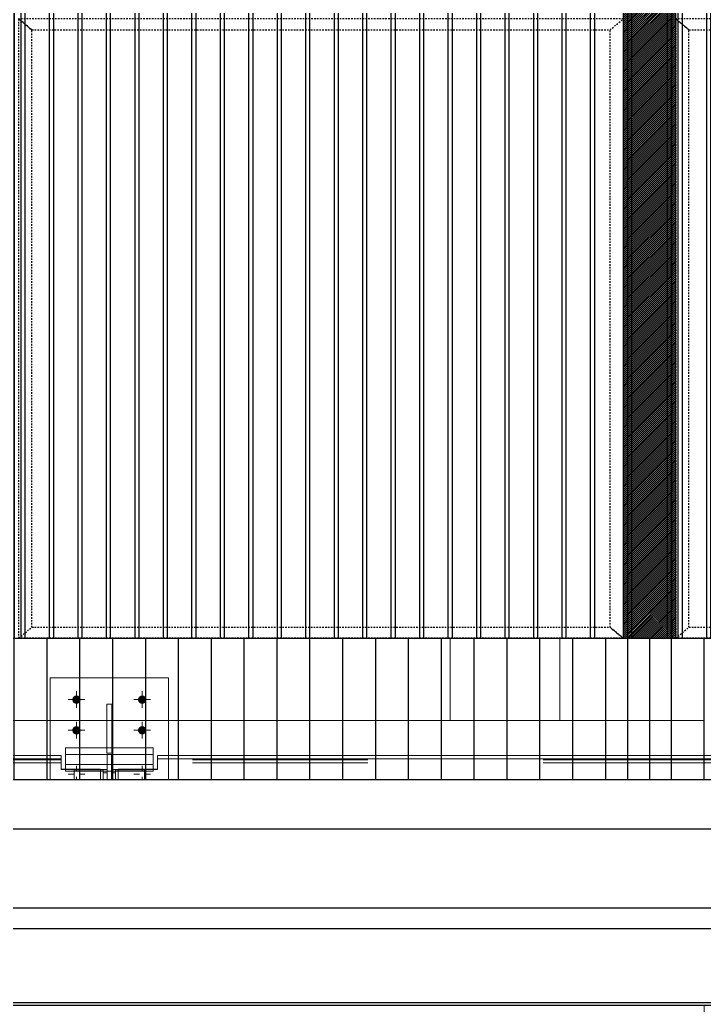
# Model space of a CAD drawing. Header units: millimetres. Extents: x 652937 to 1670132, y 1473552 to 2851037.
# Drawn here: x 820023 to 821586, y 1517620 to 1519870 of the extents above; entities that cross this region are included whole.
import ezdxf
from ezdxf.xclip import XClip

# ---------------------------------------------------------------- set-up
doc = ezdxf.new("R2010")
doc.units = ezdxf.units.MM
doc.header["$XCLIPFRAME"] = 0
for name, pattern in [('TA_GL_005.00000', [13.75, 5, -1.25, 1.25, -1.25, 5]), ('TA_HL_001.00000', [6.5, 3.55, -2.95]), ('XKITLINE00', [0]), ('XKITLINE02', [4, 2, -2])]:
    doc.linetypes.add(name, pattern=pattern)
doc.layers.add('000 - 0_HIDE_OBJ_FRAMING_DEF_SUB', color=1, linetype='Continuous', plot=False)
for name, color, linetype in [('000 - 0_SYM_DWG_GRIDLINE_MAIN_COLOR_251', 251, 'Continuous'), ('010 - ASPG_EXTR_MAIN_COLOR_2', 2, 'Continuous'), ('010 - ASPG_EXTR_WIPEOUT_', 250, 'Continuous'), ('010 - ASPG_FRAMING_MAIN_COLOR_1', 3, 'Continuous'), ('010 - ASPG_FRAMING_SUB_COLOR_2', 1, 'Continuous'), ('010 - ASPG_FRAMING_SUB_COLOR_3', 251, 'Continuous')]:
    doc.layers.add(name, color=color, linetype=linetype)
doc.layers.add('000_AREA_ASPG_AREA_HATCH_', color=7, linetype='Continuous', true_color=0xff8700, plot=False)
doc.layers.add('000_AREA_ASPG_AREA_MAIN_COLOR_1', color=7, linetype='Continuous', true_color=0xff8700, plot=False)
for name, color, linetype, lineweight in [('A-230-M_FLOOR', 2, 'Continuous', 25), ('A-CANOPY', 1, 'Continuous', 25), ('Bolt', 7, 'Continuous', 0), ('Part', 2, 'Continuous', 0)]:
    doc.layers.add(name, color=color, linetype=linetype, lineweight=lineweight)
doc.styles.add('TA', font='', dxfattribs={"height": 4.5})
doc.styles.get('TA').set_extended_font_data('Cordia New')

# ---------------------------------------------------------------- blocks, each defined once
blk = doc.blocks.new('*U6164')
at = {"layer": '000 - 0_SYM_DWG_GRIDLINE_MAIN_COLOR_251', "linetype": 'ByBlock', "ltscale": 5}
blk.add_line((200, 0), (-30071, 0), dxfattribs=at)
at = {"style": 'TA', "flags": 1}
blk.add_attdef('LOCATION', (6, -6), '', height=4.5, rotation=270, dxfattribs=at)
blk = doc.blocks.new('W-1-PP18-ST_ENT3_REV02_20260413-044638_PP18_ENT3_ELE2-DIMS-2')
at = {"color": 6, "linetype": 'TA_GL_005.00000', "rotation": 180}
for p in [(-7244, 107800), (-7244, 107400)]:
    blk.add_blockref('*U6164', p, dxfattribs=at)
blk = doc.blocks.new('GM_Louver Grill Vertical Z1 - Z Profile-V141-ENT 3 ELE-4 Sheet')
at = {"layer": '000 - 0_HIDE_OBJ_FRAMING_DEF_SUB'}
blk.add_line((187463.5, 105550), (187463.5, 114870), dxfattribs=at)
blk = doc.blocks.new('E4')
at = {"layer": '000 - 0_HIDE_OBJ_FRAMING_DEF_SUB'}
for points in [[(-1566166.2, 114870), (-1564666.2, 114870), (-1564666.2, 105550), (-1566166.2, 105550)], [(-1563166.2, 114870), (-1564666.2, 114870), (-1564666.2, 105550), (-1563166.2, 105550)], [(-1566116.2, 114820), (-1564716.2, 114820), (-1564716.2, 105600), (-1566116.2, 105600)], [(-1564616.2, 114820), (-1563216.2, 114820), (-1563216.2, 105600), (-1564616.2, 105600)]]:
    blk.add_lwpolyline(points, close=True, dxfattribs=at)
at = {"layer": '000 - 0_HIDE_OBJ_FRAMING_DEF_SUB', "color": 8}
for p in [(-1753504.7, 0), (-1753429.7, 0), (-1753354.7, 0), (-1753279.7, 0), (-1753204.7, 0), (-1753129.7, 0), (-1753054.7, 0), (-1752979.7, 0), (-1752904.7, 0), (-1752829.7, 0), (-1752754.7, 0), (-1752679.7, 0), (-1752604.7, 0), (-1752529.7, 0), (-1752454.7, 0), (-1752379.7, 0), (-1752304.7, 0), (-1752229.7, 0), (-1752004.7, 0)]:
    blk.add_blockref('GM_Louver Grill Vertical Z1 - Z Profile-V141-ENT 3 ELE-4 Sheet', p, dxfattribs=at)
blk = doc.blocks.new('W-1-PP18-ST_ENT3_REV02_20260413-214324_PP18_ENT3_SE_ELE4-1')
at = {"layer": 'A-230-M_FLOOR', "color": 4, "lineweight": 9}
blk.add_lwpolyline([(-1085, 102450), (-1085, 114420), (-835, 114420), (-835, 102450)], dxfattribs=at)
at = {"layer": 'A-230-M_FLOOR', "lineweight": 9}
for points in [[(-1085, 107800), (-3835, 107800)], [(-1085, 107400), (-3835, 107400)], [(-3835, 106200), (-1085, 106200)]]:
    blk.add_lwpolyline(points, dxfattribs=at)
blk.add_blockref('E4', (1563456.2, 0))
blk = doc.blocks.new('*A40064530')
at = {"layer": 'Part', "linetype": 'XKITLINE02', "lineweight": 0}
for p, q in [((4.127009, -86.420099), (4.127009, -99.520099)), ((4.127093, -86.420099), (4.127093, -99.520099)), ((4.127101, -86.420099), (4.127101, -99.520099)), ((4.362009, -86.420099), (4.362009, -99.520099)), ((4.362093, -86.420099), (4.362093, -99.520099)), ((4.392009, -86.420099), (4.392009, -99.520099)), ((4.392093, -86.420099), (4.392093, -99.520099)), ((4.627009, -99.520099), (4.627009, -86.420099)), ((4.627101, -86.420099), (4.627101, -99.520099)), ((4.127001, -97.720099), (4.127001, -99.520099)), ((4.627001, -97.720099), (4.627001, -99.520099)), ((4.627093, -97.720099), (4.627093, -99.520099)), ((4.627101, -99.520099), (4.127001, -99.520099))]:
    blk.add_line(p, q, dxfattribs=at)
at = {"layer": 'Part', "linetype": 'XKITLINE00', "lineweight": 0}
for p, q in [((4.127001, -94.325099), (4.127001, -97.720099)), ((4.627001, -94.295099), (4.627001, -97.720099)), ((4.627093, -94.295099), (4.627093, -97.720099))]:
    blk.add_line(p, q, dxfattribs=at)
blk = doc.blocks.new('*A41034627')
at = {"layer": 'Bolt', "linetype": 'XKITLINE02', "lineweight": 0}
for p, q in [((3.942029, -99.620099), (3.942029, -99.570099)), ((3.977051, -99.620099), (3.977051, -99.570099)), ((4.012073, -99.620099), (4.012073, -99.570099)), ((4.742029, -99.620099), (4.742029, -99.570099)), ((4.777051, -99.620099), (4.777051, -99.570099)), ((4.812073, -99.620099), (4.812073, -99.570099))]:
    blk.add_line(p, q, dxfattribs=at)
blk = doc.blocks.new('*A41084632')
at = {"layer": 'Part', "linetype": 'XKITLINE00', "lineweight": 0}
for p, q in [((-7.618317, -106.119092), (-7.618391, -106.155229)), ((-1.218392, -106.155229), (-7.618391, -106.155229)), ((-7.618391, -106.155229), (-7.618389, -106.279648)), ((-1.218317, -106.119092), (-7.618317, -106.119092)), ((-1.218392, -106.155229), (-1.218317, -106.119092)), ((-1.218389, -106.279648), (-1.218392, -106.155229)), ((-1.218316, -106.155229), (-1.218316, -106.168859)), ((-7.668529, -106.276757), (-7.618383, -106.276757)), ((-7.668529, -106.279648), (-7.618389, -106.279648)), ((-1.218389, -106.279648), (-1.168529, -106.279648)), ((-1.218383, -106.276757), (-1.168529, -106.276757)), ((-8.068377, -106.881257), (-8.068377, -106.901739)), ((-8.068377, -106.901739), (-0.768359, -106.901739)), ((-0.768359, -106.881257), (-0.768359, -106.901739))]:
    blk.add_line(p, q, dxfattribs=at)
at = {"layer": 'Part', "linetype": 'XKITLINE02', "lineweight": 0}
for p, q in [((-7.618384, -106.202106), (-7.618316, -106.168859)), ((-7.618316, -106.168859), (-7.618317, -106.119092)), ((-1.218316, -106.168859), (-7.618316, -106.168859)), ((-1.218316, -106.168859), (-1.218385, -106.202106)), ((-1.218317, -106.119092), (-1.218316, -106.155229)), ((-8.068389, -106.279648), (-8.068383, -106.276757)), ((-8.068389, -106.279648), (-8.068377, -106.881257)), ((-8.068389, -106.279648), (-7.668529, -106.279648)), ((-8.068372, -106.849081), (-8.068383, -106.276757)), ((-8.068383, -106.276757), (-7.668529, -106.276757)), ((-7.618389, -106.279648), (-7.618383, -106.276757)), ((-1.218385, -106.202106), (-7.618384, -106.202106)), ((-7.618383, -106.276757), (-7.618384, -106.202106)), ((-1.218389, -106.279648), (-1.218383, -106.276757)), ((-1.218385, -106.202106), (-1.218383, -106.276757)), ((-1.168529, -106.276757), (-0.768365, -106.276757)), ((-1.168529, -106.279648), (-0.768371, -106.279648)), ((-0.768365, -106.276757), (-0.768371, -106.279648)), ((-0.768371, -106.279648), (-0.768359, -106.881257)), ((-0.768354, -106.849081), (-0.768365, -106.276757)), ((-8.068302, -106.865601), (-8.068377, -106.901739)), ((-8.068372, -106.849081), (-8.068303, -106.815834)), ((-8.068372, -106.849081), (-0.768354, -106.849081)), ((-8.068303, -106.815834), (-8.068302, -106.865601)), ((-8.068303, -106.815834), (-0.768285, -106.815834)), ((-8.068302, -106.865601), (-0.768284, -106.865601)), ((-0.768359, -106.901739), (-0.768284, -106.865601)), ((-0.768285, -106.815834), (-0.768354, -106.849081)), ((-0.768284, -106.865601), (-0.768285, -106.815834))]:
    blk.add_line(p, q, dxfattribs=at)
blk = doc.blocks.new('*A41364660')
at = {"layer": 'Part', "linetype": 'XKITLINE02', "lineweight": 0}
for p, q in [((4.472193, -99.720099), (4.472193, -101.220099)), ((15.072732, -99.720099), (4.472193, -99.720099)), ((15.072193, -101.220099), (15.072193, -99.720099)), ((4.472193, -101.220099), (15.072732, -101.220099))]:
    blk.add_line(p, q, dxfattribs=at)
blk = doc.blocks.new('*A41374661')
at = {"layer": 'Part', "linetype": 'XKITLINE02', "lineweight": 0}
for p, q in [((-7.622829, -99.720099), (-7.622829, -101.220099)), ((3.222733, -99.720099), (-7.622829, -99.720099)), ((3.222193, -101.220099), (3.222193, -99.720099)), ((-7.622829, -101.220099), (3.222733, -101.220099))]:
    blk.add_line(p, q, dxfattribs=at)
blk = doc.blocks.new('*A41464670')
at = {"layer": 'Part', "linetype": 'XKITLINE02', "lineweight": 0}
for p, q in [((4.472732, -99.720099), (3.222193, -99.720099)), ((3.222193, -99.720099), (3.222193, -105.720099)), ((4.472193, -99.720099), (4.472193, -105.720099)), ((3.222193, -105.720099), (4.472732, -105.720099))]:
    blk.add_line(p, q, dxfattribs=at)
blk = doc.blocks.new('*A41574681')
at = {"layer": 'Part', "linetype": 'XKITLINE00', "lineweight": 0}
for p, q in [((37.371892, -99.720099), (-7.628107, -99.720099)), ((-7.628107, -108.470099), (37.371892, -108.470099))]:
    blk.add_line(p, q, dxfattribs=at)
blk = doc.blocks.new('*A41584682')
at = {"layer": 'Part', "linetype": 'XKITLINE00', "lineweight": 0}
for p, q in [((-7.628107, -97.720099), (36.121892, -97.720099)), ((-7.628107, -99.720099), (36.121892, -99.720099))]:
    blk.add_line(p, q, dxfattribs=at)
blk = doc.blocks.new('*A41764700')
at = {"layer": 'Part', "linetype": 'XKITLINE00', "lineweight": 0}
for p, q in [((-1.168136, -106.031138), (-1.168529, -106.221992)), ((-1.168136, -106.031138), (-0.698257, -106.031138)), ((-0.638257, -106.031138), (-0.168136, -106.031138)), ((-0.168136, -106.031138), (-0.168529, -106.221972)), ((-0.168136, -106.031138), (-0.168136, -106.106491)), ((-0.168136, -106.106491), (-0.168529, -106.297326)), ((-1.168529, -106.221992), (-0.168529, -106.221972)), ((-1.168529, -106.297345), (-1.168529, -106.221992)), ((-0.168529, -106.297326), (-1.168529, -106.297345)), ((-0.168529, -106.221972), (-0.168529, -106.297326))]:
    blk.add_line(p, q, dxfattribs=at)
at = {"layer": 'Part', "linetype": 'XKITLINE02', "lineweight": 0}
for p, q in [((-1.168136, -106.106491), (-1.168136, -106.031138)), ((-0.698257, -106.031138), (-0.638257, -106.031138)), ((-1.168136, -106.106491), (-1.168529, -106.297345)), ((-0.168136, -106.106491), (-1.168136, -106.106491))]:
    blk.add_line(p, q, dxfattribs=at)
blk = doc.blocks.new('*A41774701')
at = {"layer": 'Part', "linetype": 'XKITLINE02', "lineweight": 0}
for p, q in [((-0.693136, -106.106494), (-0.693529, -106.297272)), ((-0.693136, -106.106494), (-0.693136, -107.520088)), ((-0.643136, -106.106494), (-0.693136, -106.106494)), ((-0.643136, -106.106494), (-0.643529, -106.297271)), ((-0.643136, -106.106494), (-0.643136, -106.913058)), ((-0.643529, -107.520088), (-0.643136, -107.520088)), ((-0.643529, -107.520088), (-0.643136, -107.520088))]:
    blk.add_line(p, q, dxfattribs=at)
at = {"layer": 'Part', "linetype": 'XKITLINE00', "lineweight": 0}
for p, q in [((-0.693529, -106.297272), (-0.643529, -106.297271)), ((-0.693529, -107.520088), (-0.693529, -106.297272)), ((-0.643529, -106.297271), (-0.643529, -107.520088)), ((-0.643136, -106.913058), (-0.643136, -107.520088)), ((-0.643529, -107.520088), (-0.693529, -107.520088))]:
    blk.add_line(p, q, dxfattribs=at)
blk = doc.blocks.new('*A41784702')
at = {"layer": 'Part', "linetype": 'XKITLINE00', "lineweight": 0}
for p, q in [((-1.168529, -107.570088), (-1.168529, -107.520088)), ((-0.168136, -107.520088), (-1.168529, -107.520088)), ((-0.168136, -107.520088), (-0.168529, -107.520088)), ((-0.168529, -107.520088), (-0.168529, -107.570088)), ((-0.168136, -107.570088), (-0.168136, -107.520088)), ((-0.168136, -107.570088), (-1.168529, -107.570088)), ((-0.168529, -107.570088), (-0.168136, -107.570088))]:
    blk.add_line(p, q, dxfattribs=at)
at = {"layer": 'Part', "linetype": 'XKITLINE02', "lineweight": 0}
for q in [(-1.168136, -107.520088), (-1.168529, -107.570088)]:
    blk.add_line((-1.168136, -107.570088), q, dxfattribs=at)
blk = doc.blocks.new('*A41794703')
at = {"layer": 'Part', "linetype": 'XKITLINE00', "lineweight": 0}
for p, q in [((-0.118317, -106.119092), (-0.118392, -106.155229)), ((6.281608, -106.155229), (-0.118392, -106.155229)), ((-0.118392, -106.155229), (-0.118389, -106.279648)), ((6.281683, -106.119092), (-0.118317, -106.119092)), ((6.281608, -106.155229), (6.281683, -106.119092)), ((6.281611, -106.279648), (6.281608, -106.155229)), ((6.281684, -106.155229), (6.281684, -106.168859)), ((-0.168529, -106.276757), (-0.118383, -106.276757)), ((-0.168529, -106.279648), (-0.118389, -106.279648)), ((6.281611, -106.279648), (6.331471, -106.279648)), ((6.281617, -106.276757), (6.331471, -106.276757)), ((-0.568377, -106.881257), (-0.568377, -106.901739)), ((-0.568377, -106.901739), (6.731641, -106.901739)), ((6.731641, -106.881257), (6.731641, -106.901739))]:
    blk.add_line(p, q, dxfattribs=at)
at = {"layer": 'Part', "linetype": 'XKITLINE02', "lineweight": 0}
for p, q in [((-0.118385, -106.202106), (-0.118316, -106.168859)), ((-0.118316, -106.168859), (-0.118317, -106.119092)), ((6.281684, -106.168859), (-0.118316, -106.168859)), ((6.281684, -106.168859), (6.281615, -106.202106)), ((6.281683, -106.119092), (6.281684, -106.155229)), ((-0.568389, -106.279648), (-0.568383, -106.276757)), ((-0.568389, -106.279648), (-0.568377, -106.881257)), ((-0.568389, -106.279648), (-0.168529, -106.279648)), ((-0.568372, -106.849081), (-0.568383, -106.276757)), ((-0.568383, -106.276757), (-0.168529, -106.276757)), ((-0.118389, -106.279648), (-0.118383, -106.276757)), ((6.281615, -106.202106), (-0.118385, -106.202106)), ((-0.118383, -106.276757), (-0.118385, -106.202106)), ((6.281611, -106.279648), (6.281617, -106.276757)), ((6.281615, -106.202106), (6.281617, -106.276757)), ((6.331471, -106.276757), (6.731635, -106.276757)), ((6.331471, -106.279648), (6.731629, -106.279648)), ((6.731635, -106.276757), (6.731629, -106.279648)), ((6.731629, -106.279648), (6.731641, -106.881257)), ((6.731646, -106.849081), (6.731635, -106.276757)), ((-0.568302, -106.865601), (-0.568377, -106.901739)), ((-0.568372, -106.849081), (-0.568303, -106.815834)), ((-0.568372, -106.849081), (6.731646, -106.849081)), ((-0.568303, -106.815834), (-0.568302, -106.865601)), ((-0.568303, -106.815834), (6.731715, -106.815834)), ((-0.568302, -106.865601), (6.731716, -106.865601)), ((6.731641, -106.901739), (6.731716, -106.865601)), ((6.731715, -106.815834), (6.731646, -106.849081)), ((6.731716, -106.865601), (6.731715, -106.815834))]:
    blk.add_line(p, q, dxfattribs=at)
blk = doc.blocks.new('*A41884712')
at = {"layer": 'Part', "linetype": 'XKITLINE00', "lineweight": 0}
for p, q in [((-1.343115, -105.231116), (-1.34309, -105.231116)), ((0.006885, -105.231116), (-1.343115, -105.231116)), ((-1.343115, -105.231116), (-1.343115, -106.119092)), ((0.00691, -105.231116), (0.006885, -105.231116)), ((0.006885, -105.231116), (0.006885, -106.119092)), ((-1.343115, -106.901739), (-1.343115, -107.831116)), ((0.006885, -106.901739), (0.006885, -107.831116)), ((-1.34309, -107.831116), (-1.343115, -107.831116)), ((-1.343115, -107.831116), (0.006885, -107.831116)), ((0.00691, -107.831116), (0.006885, -107.831116))]:
    blk.add_line(p, q, dxfattribs=at)
at = {"layer": 'Part', "linetype": 'XKITLINE02', "lineweight": 0}
for p, q in [((-1.34309, -105.231116), (-1.34309, -107.831116)), ((0.00691, -105.231116), (0.00691, -107.831116)), ((-1.343115, -106.119092), (-1.343115, -106.901739)), ((0.006885, -106.119092), (0.006885, -106.901739))]:
    blk.add_line(p, q, dxfattribs=at)
blk = doc.blocks.new('*A41894713')
at = {"layer": 'Bolt'}
for points in [[(-0.411, -106.422), (-0.404, -106.424), (-0.397, -106.427), (-0.392, -106.432), (-0.387, -106.438), (-0.384, -106.444), (-0.382, -106.451), (-0.381, -106.458), (-0.382, -106.466), (-0.384, -106.473), (-0.387, -106.479), (-0.392, -106.485), (-0.398, -106.489), (-0.404, -106.493), (-0.411, -106.495), (-0.418, -106.496), (-0.426, -106.495), (-0.433, -106.493), (-0.439, -106.489), (-0.445, -106.485), (-0.45, -106.479), (-0.453, -106.472), (-0.455, -106.465), (-0.456, -106.458), (-0.455, -106.451), (-0.453, -106.444), (-0.45, -106.437), (-0.445, -106.432), (-0.439, -106.427), (-0.433, -106.424), (-0.426, -106.422), (-0.418, -106.421)], [(-0.411, -106.67), (-0.404, -106.673), (-0.397, -106.676), (-0.392, -106.681), (-0.387, -106.686), (-0.384, -106.693), (-0.382, -106.7), (-0.381, -106.707), (-0.382, -106.714), (-0.384, -106.721), (-0.387, -106.728), (-0.392, -106.734), (-0.398, -106.738), (-0.404, -106.742), (-0.411, -106.744), (-0.418, -106.744), (-0.426, -106.744), (-0.433, -106.742), (-0.439, -106.738), (-0.445, -106.733), (-0.45, -106.728), (-0.453, -106.721), (-0.455, -106.714), (-0.456, -106.707), (-0.455, -106.7), (-0.453, -106.693), (-0.45, -106.686), (-0.445, -106.681), (-0.439, -106.676), (-0.433, -106.673), (-0.426, -106.67), (-0.418, -106.67)]]:
    blk.add_hatch(color=256, dxfattribs=at).paths.add_polyline_path(points, flags=17)
at = {"layer": 'Bolt', "linetype": 'XKITLINE00', "lineweight": 0}
for p, q in [((-0.418, -106.462), (-0.418, -106.439)), ((-0.418, -106.711), (-0.418, -106.688))]:
    blk.add_line(p, q, dxfattribs=at)
blk = doc.blocks.new('*A41904714')
at = {"layer": 'Bolt'}
for points in [[(-0.911, -106.422), (-0.904, -106.424), (-0.897, -106.427), (-0.892, -106.432), (-0.887, -106.438), (-0.884, -106.444), (-0.882, -106.451), (-0.881, -106.458), (-0.882, -106.466), (-0.884, -106.473), (-0.887, -106.479), (-0.892, -106.485), (-0.898, -106.489), (-0.904, -106.493), (-0.911, -106.495), (-0.918, -106.496), (-0.926, -106.495), (-0.933, -106.493), (-0.939, -106.489), (-0.945, -106.485), (-0.95, -106.479), (-0.953, -106.472), (-0.955, -106.465), (-0.956, -106.458), (-0.955, -106.451), (-0.953, -106.444), (-0.95, -106.437), (-0.945, -106.432), (-0.939, -106.427), (-0.933, -106.424), (-0.926, -106.422), (-0.918, -106.421)], [(-0.911, -106.67), (-0.904, -106.673), (-0.897, -106.676), (-0.892, -106.681), (-0.887, -106.686), (-0.884, -106.693), (-0.882, -106.7), (-0.881, -106.707), (-0.882, -106.714), (-0.884, -106.721), (-0.887, -106.728), (-0.892, -106.734), (-0.898, -106.738), (-0.904, -106.742), (-0.911, -106.744), (-0.918, -106.744), (-0.926, -106.744), (-0.933, -106.742), (-0.939, -106.738), (-0.945, -106.733), (-0.95, -106.728), (-0.953, -106.721), (-0.955, -106.714), (-0.956, -106.707), (-0.955, -106.7), (-0.953, -106.693), (-0.95, -106.686), (-0.945, -106.681), (-0.939, -106.676), (-0.933, -106.673), (-0.926, -106.67), (-0.918, -106.67)]]:
    blk.add_hatch(color=256, dxfattribs=at).paths.add_polyline_path(points, flags=17)
at = {"layer": 'Bolt', "linetype": 'XKITLINE00', "lineweight": 0}
for p, q in [((-0.918, -106.462), (-0.918, -106.439)), ((-0.918, -106.711), (-0.918, -106.688))]:
    blk.add_line(p, q, dxfattribs=at)
blk = doc.blocks.new('*A41914715')
at = {"layer": 'Part', "linetype": 'XKITLINE02', "lineweight": 0}
for p, q in [((-1.068389, -106.279713), (-1.068398, -106.284049)), ((-1.068398, -106.284049), (-0.738398, -106.284049)), ((-1.068398, -106.284049), (-1.068398, -106.297343)), ((-0.693389, -106.279713), (-1.068389, -106.279713)), ((-1.068389, -106.279713), (-1.068378, -106.87692)), ((-0.738398, -106.284049), (-0.738426, -106.297337)), ((-0.738387, -106.881257), (-0.738398, -106.284049)), ((-0.693464, -106.31585), (-0.693389, -106.279713)), ((-0.693389, -106.279713), (-0.693378, -106.87692)), ((-0.693529, -106.31585), (-0.693464, -106.31585)), ((-0.693452, -106.913058), (-0.693464, -106.31585)), ((-1.068387, -106.881257), (-1.068378, -106.87692)), ((-1.068378, -106.87692), (-0.693378, -106.87692)), ((-0.738453, -106.881257), (-0.738387, -106.881257)), ((-0.738452, -106.913058), (-0.738387, -106.881257)), ((-0.693529, -106.913058), (-0.693452, -106.913058)), ((-0.693452, -106.913058), (-0.693378, -106.87692))]:
    blk.add_line(p, q, dxfattribs=at)
at = {"layer": 'Part', "linetype": 'XKITLINE00', "lineweight": 0}
for p, q in [((-1.068398, -106.297343), (-1.068387, -106.881257)), ((-0.738426, -106.297337), (-0.738464, -106.31585)), ((-0.738464, -106.31585), (-0.693529, -106.31585)), ((-0.738464, -106.31585), (-0.738452, -106.913058)), ((-1.068387, -106.881257), (-0.738453, -106.881257)), ((-0.738452, -106.913058), (-0.693529, -106.913058))]:
    blk.add_line(p, q, dxfattribs=at)
blk = doc.blocks.new('*A41924716')
at = {"layer": 'Part', "linetype": 'XKITLINE00', "lineweight": 0}
for p, q in [((-0.643419, -106.297335), (-0.643457, -106.31585)), ((-0.598419, -106.297334), (-0.598457, -106.31585)), ((-0.268391, -106.297328), (-0.26838, -106.881257)), ((-0.643446, -106.913058), (-0.643457, -106.31585)), ((-0.643457, -106.31585), (-0.598457, -106.31585)), ((-0.598446, -106.913058), (-0.598457, -106.31585)), ((-0.598391, -106.31585), (-0.59838, -106.881257)), ((-0.598446, -106.913058), (-0.643446, -106.913058)), ((-0.26838, -106.881257), (-0.59838, -106.881257))]:
    blk.add_line(p, q, dxfattribs=at)
at = {"layer": 'Part', "linetype": 'XKITLINE02', "lineweight": 0}
for p, q in [((-0.643383, -106.279713), (-0.643419, -106.297335)), ((-0.643371, -106.87692), (-0.643383, -106.279713)), ((-0.268383, -106.279713), (-0.643383, -106.279713)), ((-0.598392, -106.284049), (-0.598419, -106.297334)), ((-0.598392, -106.284049), (-0.598391, -106.31585)), ((-0.598392, -106.284049), (-0.268392, -106.284049)), ((-0.268392, -106.284049), (-0.268383, -106.279713)), ((-0.268392, -106.284049), (-0.268391, -106.297328)), ((-0.268371, -106.87692), (-0.268383, -106.279713)), ((-0.643446, -106.913058), (-0.643371, -106.87692)), ((-0.643371, -106.87692), (-0.268371, -106.87692)), ((-0.59838, -106.881257), (-0.598446, -106.913058)), ((-0.268371, -106.87692), (-0.26838, -106.881257))]:
    blk.add_line(p, q, dxfattribs=at)
blk = doc.blocks.new('*A41964720')
at = {"layer": 'Bolt', "linetype": 'XKITLINE02', "lineweight": 0}
for p, q in [((4.03955, -102.622599), (4.00955, -102.622599)), ((4.03961, -102.622599), (4.00961, -102.622599)), ((4.064143, -102.732599), (3.524543, -102.732599)), ((4.064203, -102.732599), (3.524603, -102.732599)), ((4.039536, -102.842599), (4.009536, -102.842599)), ((4.039596, -102.842599), (4.009596, -102.842599))]:
    blk.add_line(p, q, dxfattribs=at)
blk = doc.blocks.new('*A41974721')
at = {"layer": 'Part', "linetype": 'XKITLINE02', "lineweight": 0}
for p, q in [((4.009523, -103.032599), (4.009523, -102.432599)), ((4.009523, -102.432599), (4.009623, -102.432599)), ((4.009523, -102.432599), (4.039623, -102.432599)), ((4.009623, -102.432599), (4.009623, -103.032599)), ((4.039523, -102.432599), (4.039523, -103.032599)), ((4.039623, -103.032599), (4.039623, -102.432599)), ((4.009623, -103.032599), (4.009523, -103.032599)), ((4.009523, -103.032599), (4.039623, -103.032599))]:
    blk.add_line(p, q, dxfattribs=at)
blk = doc.blocks.new('*A41984722')
at = {"layer": 'Part', "linetype": 'XKITLINE02', "lineweight": 0}
for p, q in [((4.03957, -102.432599), (4.03957, -103.032599)), ((4.03957, -102.432599), (4.189576, -102.432599)), ((4.039576, -103.032599), (4.039576, -102.432599)), ((4.53957, -102.882599), (4.18957, -102.432599)), ((4.189576, -102.432599), (4.539576, -102.882599)), ((4.53957, -103.032599), (4.53957, -102.882599)), ((4.53957, -102.882599), (4.539576, -102.882599)), ((4.539576, -102.882599), (4.539576, -103.032599)), ((4.03957, -103.032599), (4.539576, -103.032599))]:
    blk.add_line(p, q, dxfattribs=at)
blk = doc.blocks.new('*A41994723')
at = {"layer": 'Part', "linetype": 'XKITLINE00', "lineweight": 0}
for p, q in [((-0.69826, -106.091322), (-0.698236, -105.531141)), ((-0.698236, -105.531141), (-0.638236, -105.531141)), ((-0.638236, -105.531141), (-0.63826, -106.091322)), ((-0.638136, -105.531141), (-0.638236, -105.531141)), ((-0.638236, -105.531141), (-0.638136, -105.531141)), ((-0.638136, -106.031141), (-0.638136, -105.531141)), ((-0.63826, -106.091322), (-0.638136, -106.031141)), ((-0.63826, -106.091322), (-0.69826, -106.091322))]:
    blk.add_line(p, q, dxfattribs=at)
at = {"layer": 'Part', "linetype": 'XKITLINE02', "lineweight": 0}
for p, q in [((-0.698136, -106.031141), (-0.698136, -105.531141)), ((-0.698136, -106.031141), (-0.69826, -106.091322)), ((-0.638136, -106.031141), (-0.698136, -106.031141))]:
    blk.add_line(p, q, dxfattribs=at)
blk = doc.blocks.new('*A42004724')
at = {"layer": 'Bolt'}
for points in [[(-0.997, -105.49), (-0.999, -105.499), (-1.004, -105.508), (-1.01, -105.515), (-1.017, -105.521), (-1.025, -105.525), (-1.034, -105.528), (-1.043, -105.529), (-1.052, -105.528), (-1.061, -105.525), (-1.07, -105.521), (-1.077, -105.515), (-1.083, -105.508), (-1.087, -105.499), (-1.09, -105.49), (-1.091, -105.481), (-1.09, -105.472), (-1.087, -105.463), (-1.083, -105.455), (-1.077, -105.448), (-1.07, -105.442), (-1.061, -105.437), (-1.052, -105.435), (-1.043, -105.434), (-1.034, -105.435), (-1.025, -105.437), (-1.017, -105.442), (-1.01, -105.448), (-1.004, -105.455), (-0.999, -105.463), (-0.997, -105.472), (-0.996, -105.481)], [(-0.247, -105.49), (-0.249, -105.499), (-0.254, -105.508), (-0.26, -105.515), (-0.267, -105.521), (-0.275, -105.525), (-0.284, -105.528), (-0.293, -105.529), (-0.302, -105.528), (-0.311, -105.525), (-0.32, -105.521), (-0.327, -105.515), (-0.333, -105.508), (-0.337, -105.499), (-0.34, -105.49), (-0.341, -105.481), (-0.34, -105.472), (-0.337, -105.463), (-0.333, -105.455), (-0.327, -105.448), (-0.32, -105.442), (-0.311, -105.437), (-0.302, -105.435), (-0.293, -105.434), (-0.284, -105.435), (-0.275, -105.437), (-0.267, -105.442), (-0.26, -105.448), (-0.254, -105.455), (-0.249, -105.463), (-0.247, -105.472), (-0.246, -105.481)], [(-0.997, -105.84), (-0.999, -105.849), (-1.004, -105.858), (-1.01, -105.865), (-1.017, -105.871), (-1.025, -105.875), (-1.034, -105.878), (-1.043, -105.879), (-1.052, -105.878), (-1.061, -105.875), (-1.07, -105.871), (-1.077, -105.865), (-1.083, -105.858), (-1.087, -105.849), (-1.09, -105.84), (-1.091, -105.831), (-1.09, -105.822), (-1.087, -105.813), (-1.083, -105.805), (-1.077, -105.798), (-1.07, -105.792), (-1.061, -105.787), (-1.052, -105.785), (-1.043, -105.784), (-1.034, -105.785), (-1.025, -105.787), (-1.017, -105.792), (-1.01, -105.798), (-1.004, -105.805), (-0.999, -105.813), (-0.997, -105.822), (-0.996, -105.831)], [(-0.247, -105.84), (-0.249, -105.849), (-0.254, -105.858), (-0.26, -105.865), (-0.267, -105.871), (-0.275, -105.875), (-0.284, -105.878), (-0.293, -105.879), (-0.302, -105.878), (-0.311, -105.875), (-0.32, -105.871), (-0.327, -105.865), (-0.333, -105.858), (-0.337, -105.849), (-0.34, -105.84), (-0.341, -105.831), (-0.34, -105.822), (-0.337, -105.813), (-0.333, -105.805), (-0.327, -105.798), (-0.32, -105.792), (-0.311, -105.787), (-0.302, -105.785), (-0.293, -105.784), (-0.284, -105.785), (-0.275, -105.787), (-0.267, -105.792), (-0.26, -105.798), (-0.254, -105.805), (-0.249, -105.813), (-0.247, -105.822), (-0.246, -105.831)]]:
    blk.add_hatch(color=256, dxfattribs=at).paths.add_polyline_path(points, flags=17)
at = {"layer": 'Bolt', "linetype": 'XKITLINE00', "lineweight": 0}
for p, q in [((-1.043, -105.576), (-1.043, -105.386)), ((-0.293, -105.576), (-0.293, -105.386)), ((-1.138, -105.481), (-0.948, -105.481)), ((-0.388, -105.481), (-0.198, -105.481)), ((-1.043, -105.926), (-1.043, -105.736)), ((-0.293, -105.926), (-0.293, -105.736)), ((-1.138, -105.831), (-0.948, -105.831)), ((-0.388, -105.831), (-0.198, -105.831)), ((-1.043, -106.236), (-1.043, -106.299)), ((-0.293, -106.236), (-0.293, -106.299)), ((-1.138, -106.331), (-1.075, -106.331)), ((-1.043, -106.426), (-1.043, -106.363)), ((-0.948, -106.331), (-1.011, -106.331)), ((-0.388, -106.331), (-0.325, -106.331)), ((-0.293, -106.426), (-0.293, -106.363)), ((-0.198, -106.331), (-0.261, -106.331))]:
    blk.add_line(p, q, dxfattribs=at)
blk = doc.blocks.new('*A42014725')
at = {"layer": 'Part', "linetype": 'XKITLINE02', "lineweight": 0}
for p, q in [((-1.342896, -105.231116), (0.00711, -105.231116)), ((-1.342896, -106.581116), (-1.342896, -105.231116)), ((-1.34289, -106.581116), (-1.34289, -105.231116)), ((0.007104, -106.581116), (0.007104, -105.231116)), ((0.00711, -105.231116), (0.00711, -106.581116)), ((0.00711, -106.581116), (-1.342896, -106.581116))]:
    blk.add_line(p, q, dxfattribs=at)
blk = doc.blocks.new('*A42074731')
at = {"layer": 'Part', "linetype": 'XKITLINE02', "lineweight": 0}
for p, q in [((4.927106, -99.570099), (3.826996, -99.570099)), ((3.826996, -99.570099), (3.826996, -99.620099)), ((3.826996, -99.620099), (4.927106, -99.620099)), ((3.827106, -99.570099), (3.827106, -99.620099)), ((4.926996, -99.620099), (4.926996, -99.570099)), ((4.927106, -99.620099), (4.927106, -99.570099))]:
    blk.add_line(p, q, dxfattribs=at)
blk = doc.blocks.new('*A42084732')
at = {"layer": 'Part', "linetype": 'XKITLINE02', "lineweight": 0}
for p, q in [((3.726976, -99.720099), (3.826996, -99.620099)), ((3.827106, -99.620099), (3.727126, -99.720099)), ((3.826996, -99.620099), (3.827106, -99.620099)), ((3.826996, -99.620099), (4.927106, -99.620099)), ((5.026976, -99.720099), (4.926996, -99.620099)), ((4.927106, -99.620099), (5.027126, -99.720099)), ((5.027126, -99.720099), (3.726976, -99.720099)), ((5.027126, -99.720099), (5.026976, -99.720099))]:
    blk.add_line(p, q, dxfattribs=at)
blk = doc.blocks.new('*A42094733')
at = {"layer": 'Part', "linetype": 'XKITLINE02', "lineweight": 0}
for p, q in [((4.362081, -99.270099), (4.337021, -99.270099)), ((4.337021, -99.270099), (4.337021, -99.545099)), ((4.337081, -99.545099), (4.337081, -99.270099)), ((4.362021, -99.570099), (4.362021, -99.270099)), ((4.362081, -99.570099), (4.362081, -99.270099)), ((4.337081, -99.545099), (4.062021, -99.545099)), ((4.062021, -99.545099), (4.062021, -99.570099)), ((4.062081, -99.545099), (4.062081, -99.570099)), ((4.062021, -99.570099), (4.362081, -99.570099))]:
    blk.add_line(p, q, dxfattribs=at)
blk = doc.blocks.new('*A42104734')
at = {"layer": 'Bolt', "linetype": 'XKITLINE02', "lineweight": 0}
for p, q in [((4.431651, -99.395099), (4.217051, -99.395099)), ((4.362032, -99.430099), (4.337032, -99.430099)), ((4.362071, -99.360099), (4.337071, -99.360099)), ((4.392044, -99.430099), (4.362044, -99.430099)), ((4.392058, -99.360099), (4.362058, -99.360099))]:
    blk.add_line(p, q, dxfattribs=at)
blk = doc.blocks.new('W-1-PP18-ST_ENT3_REV02_20260413-214457_PP18_ENT3_SE_ELE4-2')
at = {"lineweight": 0, "xscale": 200, "yscale": 200, "zscale": 200}
for name in ['*A40064530', '*A41584682', '*A42094733', '*A42104734', '*A42084732', '*A42074731', '*A41034627', '*A41574681', '*A41374661', '*A41464670', '*A41364660', '*A41974721', '*A41984722', '*A41964720', '*A41884712', '*A42014725', '*A42004724', '*A41994723', '*A41764700', '*A41084632', '*A41774701', '*A41794703', '*A41914715', '*A41924716', '*A41904714', '*A41894713', '*A41784702']:
    blk.add_blockref(name, (-2309.3778, 127344.0198), dxfattribs=at)
blk = doc.blocks.new('*U6720')
blk.add_wipeout([(50, 0), (1450, 0), (1450, 8482), (50, 8482)]).dxf.layer = '010 - ASPG_EXTR_WIPEOUT_'
at = {"layer": '010 - ASPG_EXTR_MAIN_COLOR_2'}
for points in [[(64.8, 0), (75, 0), (75, 8482), (64.8, 8482)], [(129.8, 0), (140, 0), (140, 8482), (129.8, 8482)], [(194.8, 0), (205, 0), (205, 8482), (194.8, 8482)], [(259.8, 0), (270, 0), (270, 8482), (259.8, 8482)], [(324.8, 0), (335, 0), (335, 8482), (324.8, 8482)], [(389.8, 0), (400, 0), (400, 8482), (389.8, 8482)], [(454.8, 0), (465, 0), (465, 8482), (454.8, 8482)], [(519.8, 0), (530, 0), (530, 8482), (519.8, 8482)], [(584.8, 0), (595, 0), (595, 8482), (584.8, 8482)], [(649.8, 0), (660, 0), (660, 8482), (649.8, 8482)], [(714.8, 0), (725, 0), (725, 8482), (714.8, 8482)], [(779.8, 0), (790, 0), (790, 8482), (779.8, 8482)], [(844.8, 0), (855, 0), (855, 8482), (844.8, 8482)], [(909.8, 0), (920, 0), (920, 8482), (909.8, 8482)], [(974.8, 0), (985, 0), (985, 8482), (974.8, 8482)], [(1039.8, 0), (1050, 0), (1050, 8482), (1039.8, 8482)], [(1104.8, 0), (1115, 0), (1115, 8482), (1104.8, 8482)], [(1169.8, 0), (1180, 0), (1180, 8482), (1169.8, 8482)], [(1234.8, 0), (1245, 0), (1245, 8482), (1234.8, 8482)], [(1299.8, 0), (1310, 0), (1310, 8482), (1299.8, 8482)], [(1364.8, 0), (1375, 0), (1375, 8482), (1364.8, 8482)]]:
    blk.add_lwpolyline(points, close=True, dxfattribs=at)
at = {"layer": '010 - ASPG_FRAMING_SUB_COLOR_2'}
blk.add_lwpolyline([(50, 0), (1450, 0), (1450, 8482), (50, 8482)], close=True, dxfattribs=at)
for points in [[(-50, 0), (50, 0), (50, 8482), (-50, 8482)], [(1450, 0), (1550, 0), (1550, 8482), (1450, 8482)]]:
    blk.add_wipeout(points).dxf.layer = '010 - ASPG_EXTR_WIPEOUT_'
at = {"layer": '010 - ASPG_FRAMING_MAIN_COLOR_1'}
for points in [[(-50, 0), (-40, 0), (-40, 8482), (-50, 8482)], [(40, 0), (50, 0), (50, 8482), (40, 8482)], [(1450, 0), (1460, 0), (1460, 8482), (1450, 8482)], [(1540, 0), (1550, 0), (1550, 8482), (1540, 8482)]]:
    blk.add_lwpolyline(points, close=True, dxfattribs=at)
at = {"layer": '010 - ASPG_FRAMING_SUB_COLOR_2'}
for points in [[(-50, 0), (50, 0), (50, 8482), (-50, 8482)], [(1450, 0), (1550, 0), (1550, 8482), (1450, 8482)]]:
    blk.add_lwpolyline(points, close=True, dxfattribs=at)
blk = doc.blocks.new('*U7581')
blk.add_wipeout([(-17403.4, 175), (-17153.4, 175), (-17153.4, 6), (-17203.4, 6), (-17203.4, 0), (0, 0), (0, 515), (-16553.4, 515), (-16553.4, 402.5), (-16980.9, 402.5), (-16980.9, 222.3), (-17403.4, 222.3)]).dxf.layer = 'A-CANOPY'
at = {"layer": 'A-CANOPY'}
for p, q in [((-16553.4, 402.5), (0, 402.5)), ((-16980.9, 222.3), (0, 222.3)), ((-17169.8, 175), (0, 175)), ((-17153.4, 6), (0, 6))]:
    blk.add_line(p, q, dxfattribs=at)
blk.add_lwpolyline([(-17403.4, 175), (-17153.4, 175), (-17153.4, 6), (-17203.4, 6), (-17203.4, 0), (0, 0), (0, 515), (-16553.4, 515), (-16553.4, 402.5), (-16980.9, 402.5), (-16980.9, 222.3), (-17403.4, 222.3), (-17403.4, 175)], close=True, dxfattribs=at)
blk = doc.blocks.new('C-1-PP18-AR-2341-02-C_20260414-001432_PP18_ENT3_EX_ELE4')
at = {"color": 6}
blk.add_blockref('*U7581', (9563.7, 105550), dxfattribs=at)
blk = doc.blocks.new('*U8802')
at = {"layer": '010 - ASPG_FRAMING_SUB_COLOR_3', "linetype": 'ByBlock'}
for points in [[(0, 0), (0, 1380), (25, 1350), (25, 30), (0, 0)], [(1413.7, 1380), (0, 1380), (25, 1350), (1388.7, 1350)], [(1413.7, 0), (1413.7, 1380), (1388.7, 1350), (1388.7, 30), (1413.7, 0)], [(25, 30), (1388.7, 30), (1413.7, 0), (0, 0), (25, 30)]]:
    blk.add_lwpolyline(points, close=True, dxfattribs=at)
blk = doc.blocks.new('*U8821')
at = {"layer": '000_AREA_ASPG_AREA_HATCH_', "transparency": 33554539}
h = blk.add_hatch(dxfattribs=at)
h.set_pattern_fill('ANSI31', color=256)
h.set_pattern_definition([(45, (-24.4354, 8456.1105), (-2.245064, 2.245064), [])])
h.paths.add_polyline_path([(-60, 0), (60, 0), (60, 8482), (-60, 8482)])
at = {"layer": '000_AREA_ASPG_AREA_MAIN_COLOR_1'}
blk.add_lwpolyline([(-60, 0), (60, 0), (60, 8482), (-60, 8482)], close=True, dxfattribs=at)

msp = doc.modelspace()

# ---------------------------------------------------------------- block references
at = {"color": 6}
msp.add_blockref('W-1-PP18-ST_ENT3_REV02_20260413-044638_PP18_ENT3_ELE2-DIMS-2', (822670.5264, 1412070.4203), dxfattribs=at)

# ---------------------------------------------------------------- next in the draw order: block references
ref = msp.add_blockref('W-1-PP18-ST_ENT3_REV02_20260413-214324_PP18_ENT3_SE_ELE4-1', (822670.5264, 1412070.4203), dxfattribs=at)
XClip(ref).set_block_clipping_path([(-8921.6742467015, 100922), (26429.9241350386, 117178.2602934372)])

# ---------------------------------------------------------------- next in the draw order: block references
ref = msp.add_blockref('W-1-PP18-ST_ENT3_REV02_20260413-214457_PP18_ENT3_SE_ELE4-2', (822670.5264, 1412070.4203), dxfattribs=at)
XClip(ref).set_block_clipping_path([(-8921.6742467015, 100922), (26429.9241350386, 117178.2602934372)])

# ---------------------------------------------------------------- next in the draw order: block references
for name, p in [('*U6720', (821460.5264, 1518458.4203)), ('C-1-PP18-AR-2341-02-C_20260414-001432_PP18_ENT3_EX_ELE4', (822670.5264, 1412070.4203))]:
    msp.add_blockref(name, p)

# ---------------------------------------------------------------- next in the draw order: block references
msp.add_blockref('*U6720', (819960.5264, 1518458.4203))

# ---------------------------------------------------------------- next in the draw order: block references
msp.add_blockref('*U8821', (821460.5264, 1518458.4203))
at = {"linetype": 'TA_HL_001.00000', "rotation": 90}
for p in [(821400.5264, 1518458.4203), (822900.5264, 1518458.4203)]:
    msp.add_blockref('*U8802', p, dxfattribs=at)

doc.saveas('drawing.dxf')
